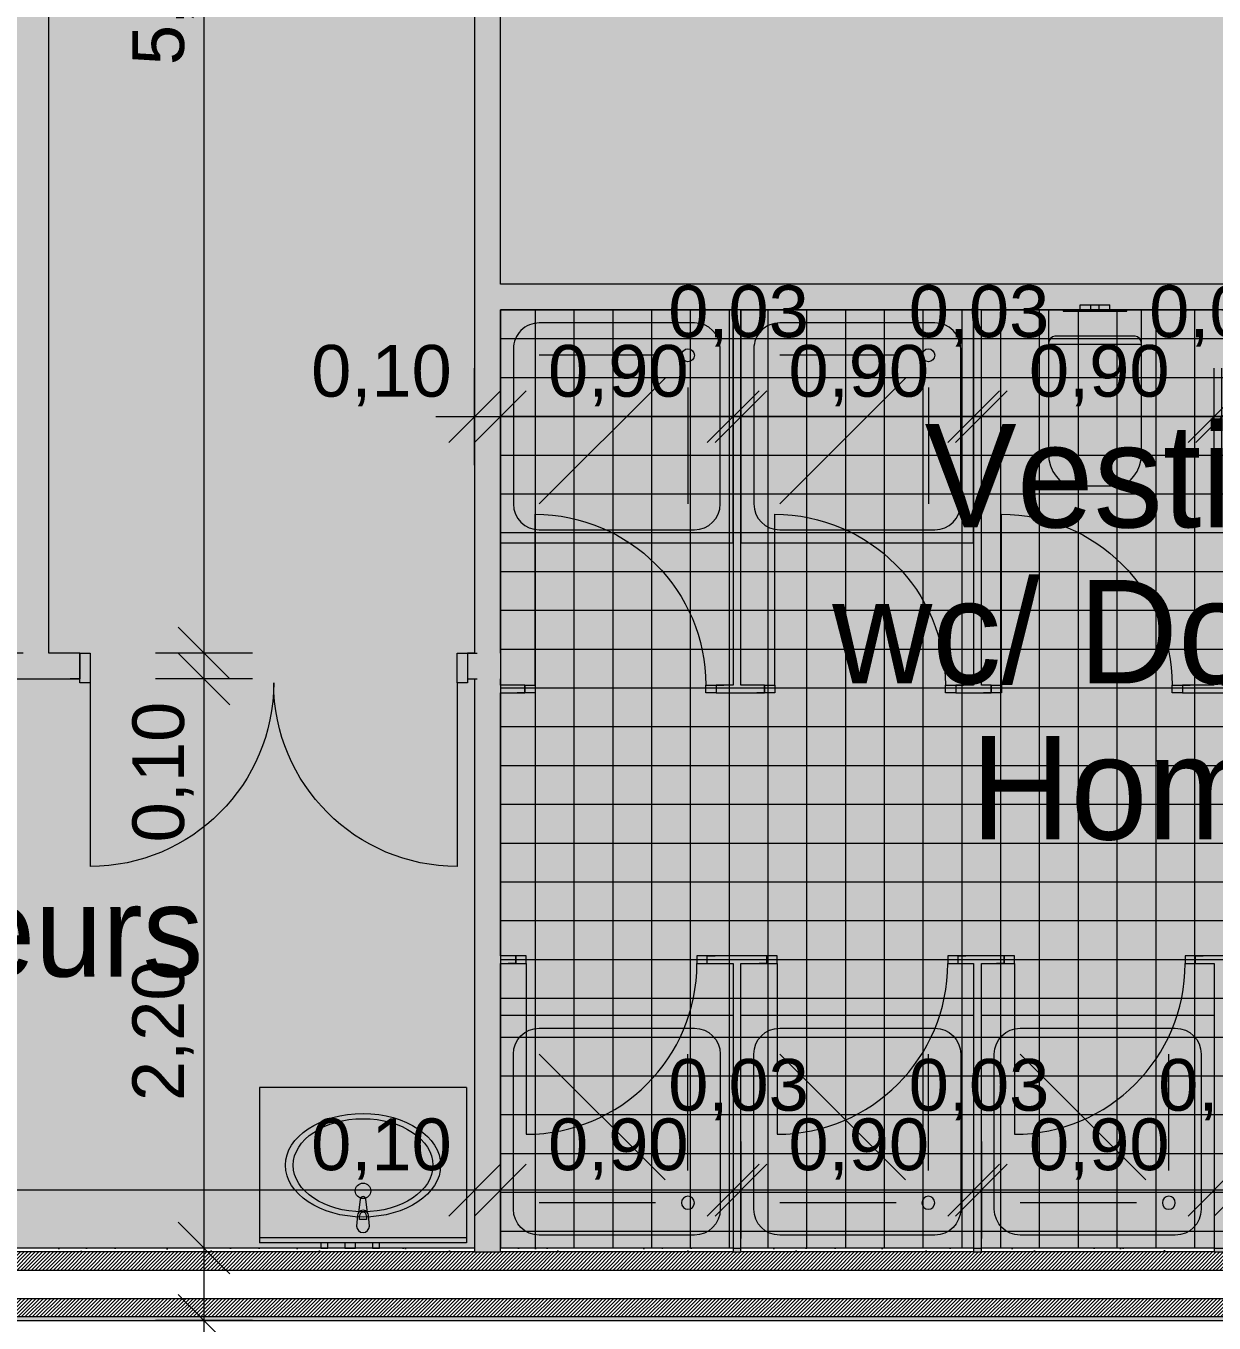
# Model space of a CAD drawing. Header units: millimetres. Extents: x 141848 to 1648660, y -465012 to -151356.
# Drawn here: x 229929 to 234525, y -253406 to -248391 of the extents above; entities that cross this region are included whole.
import ezdxf

# ---------------------------------------------------------------- set-up
doc = ezdxf.new("R2010")
doc.units = ezdxf.units.MM
doc.header["$MEASUREMENT"] = 0
doc.linetypes.add('Wipeout_Contour', pattern=[1000, 0, -1000])
for name, color, linetype in [('Cotations - 1_100', 7, 'Continuous'), ('Hachure', 7, 'Continuous'), ('Intérieur - Mobilier', 7, 'Continuous'), ('Portes ARCHICAD', 7, 'Continuous'), ('Sols_ Dalles', 7, 'Continuous'), ('Structure - Murs extérieurs', 7, 'Continuous'), ('Technique - Sanitaire', 7, 'Continuous')]:
    doc.layers.add(name, color=color, linetype=linetype)
doc.styles.add('STYLE_GENERE_1', font='')
doc.styles.add('STYLE_GENERE_2', font='')
doc.styles.get('STYLE_GENERE_1').set_extended_font_data('Agency FB')
doc.styles.get('STYLE_GENERE_2').set_extended_font_data('Arial')
doc.dimstyles.new('STYLE_GENERE__5', dxfattribs={"dimtxt": 200, "dimasz": 190, "dimexe": 0.18, "dimexo": 0.0625, "dimgap": 0, "dimtad": 1, "dimtih": 1, "dimtoh": 1, "dimlfac": 0.001, "dimzin": 0, "dimdsep": 46, "dimtxsty": 'STYLE_GENERE_2', "dimblk": 'ARROWHEAD_6', "dimblk1": 'ARROWHEAD_6', "dimblk2": 'ARROWHEAD_6', "dimcen": 0.09, "dimse1": 1, "dimse2": 1, "dimclrd": 7, "dimclre": 7, "dimclrt": 7, "dimazin": 0, "dimtfac": 1, "dimtdec": 4, "dimtmove": 0, "dimatfit": 3, "dimfxl": 0, "dimtolj": 1, "dimtzin": 0, "dimarcsym": 0})
doc.dimstyles.new('STYLE_GENERE__6', dxfattribs={"dimtxt": 200, "dimasz": 190, "dimexe": 0.18, "dimexo": 0.0625, "dimgap": 0, "dimtad": 1, "dimlfac": 0.001, "dimzin": 0, "dimdsep": 46, "dimtxsty": 'STYLE_GENERE_2', "dimblk": 'ARROWHEAD_6', "dimblk1": 'ARROWHEAD_6', "dimblk2": 'ARROWHEAD_6', "dimcen": 0.09, "dimse1": 1, "dimse2": 1, "dimclrd": 7, "dimclre": 7, "dimclrt": 7, "dimazin": 0, "dimtfac": 1, "dimtdec": 4, "dimtmove": 0, "dimatfit": 3, "dimfxl": 0, "dimtolj": 1, "dimtzin": 0, "dimarcsym": 0})
pattern_1 = [(45, (0, 175), (-55.684659, 55.684659), [0, -52.5, 0, -78.75]), (110, (175, 175), (74.000794, 26.934086), [0, -38.5, 0, -66.5])]
pattern_2 = [(45, (0, 0), (-7.0710678, 7.0710678), [])]

# ---------------------------------------------------------------- blocks, each defined once
blk = doc.blocks.new('Douche rectangulaire 25_2')
at = {"layer": 'Intérieur - Mobilier', "color": 7, "linetype": 'Continuous', "lineweight": 5}
for p, q in [((750, 850), (150, 850)), ((50, 750), (50, 150)), ((175, 300), (175, 750)), ((263.4, 263.4), (750, 750)), ((850, 150), (850, 750)), ((300, 175), (750, 175)), ((150, 50), (750, 50))]:
    blk.add_line(p, q, dxfattribs=at)
at = {"layer": 'Intérieur - Mobilier', "color": 7, "linetype": 'Continuous', "lineweight": 5, "flags": 128}
blk.add_lwpolyline([(900, 0), (900, 900), (0, 900), (0, 0)], close=True, dxfattribs=at)
at = {"layer": 'Intérieur - Mobilier', "color": 7, "linetype": 'Continuous', "lineweight": 5}
blk.add_circle((175, 175), 25, dxfattribs=at)
for centre, start, end in [((150, 750), 90, 180), ((750, 750), 0, 90), ((150, 150), 180, 270), ((750, 150), 270, 0)]:
    blk.add_arc(centre, 100, start, end, dxfattribs=at)
blk = doc.blocks.new('Dalle_22_2', base_point=(219225.5, -173395.6))
at = {"layer": 'Sols_ Dalles', "linetype": 'Continuous', "lineweight": 0, "true_color": 0x3f3f3f}
blk.add_hatch(color=250, dxfattribs=at).paths.add_polyline_path([(219225.5, -173395.6), (219225.5, -253395.6), (244226, -253395.6), (244226, -173395.6)])
at = {"layer": 'Sols_ Dalles', "color": 250, "linetype": 'Continuous', "lineweight": 5, "true_color": 0x1f1f1f, "flags": 128}
blk.add_lwpolyline([(219225.5, -173395.6), (219225.5, -253395.6), (244226, -253395.6), (244226, -173395.6)], close=True, dxfattribs=at)
blk = doc.blocks.new('Mur_94_2', base_point=(244226, -253395.6))
at = {"color": 254, "linetype": 'Wipeout_Contour', "lineweight": 0, "ltscale": 1369816.825329924}
blk.add_wipeout([(231664.6, -253115.6), (229651, -253115.6), (229651, -253130.6), (231664.6, -253130.6)], dxfattribs=at)
at = {"color": 254, "linetype": 'Wipeout_Contour', "lineweight": 0, "ltscale": 1374016.261409801}
blk.add_wipeout([(232664.6, -253115.6), (231764.6, -253115.6), (231764.6, -253130.6), (232664.6, -253130.6)], dxfattribs=at)
at = {"color": 254, "linetype": 'Wipeout_Contour', "lineweight": 0, "ltscale": 1376533.772402249}
blk.add_wipeout([(233594.6, -253115.6), (232694.6, -253115.6), (232694.6, -253130.6), (233594.6, -253130.6)], dxfattribs=at)
at = {"color": 254, "linetype": 'Wipeout_Contour', "lineweight": 0, "ltscale": 1379056.722303582}
blk.add_wipeout([(234524.6, -253115.6), (233624.6, -253115.6), (233624.6, -253130.6), (234524.6, -253130.6)], dxfattribs=at)
at = {"color": 254, "linetype": 'Wipeout_Contour', "lineweight": 0, "ltscale": 1387775.859965498}
blk.add_wipeout([(244211, -253380.6), (229651, -253380.6), (229651, -253395.6), (244211, -253395.6)], dxfattribs=at)
at = {"linetype": 'Continuous', "lineweight": 5, "true_color": 0x5f5f5f}
h = blk.add_hatch(dxfattribs=at)
h.set_pattern_fill('Enduit_0002', color=251, style=0, pattern_type=2)
h.set_pattern_definition(pattern_1)
h.paths.add_polyline_path([(231664.6, -253115.6), (229651, -253115.6), (229651, -253130.6), (231664.6, -253130.6)])
h = blk.add_hatch(dxfattribs=at)
h.set_pattern_fill('Enduit_0002', color=251, style=0, pattern_type=2)
h.set_pattern_definition(pattern_1)
h.paths.add_polyline_path([(232664.6, -253115.6), (231764.6, -253115.6), (231764.6, -253130.6), (232664.6, -253130.6)])
h = blk.add_hatch(dxfattribs=at)
h.set_pattern_fill('Enduit_0002', color=251, style=0, pattern_type=2)
h.set_pattern_definition(pattern_1)
h.paths.add_polyline_path([(233594.6, -253115.6), (232694.6, -253115.6), (232694.6, -253130.6), (233594.6, -253130.6)])
h = blk.add_hatch(dxfattribs=at)
h.set_pattern_fill('Enduit_0002', color=251, style=0, pattern_type=2)
h.set_pattern_definition(pattern_1)
h.paths.add_polyline_path([(234524.6, -253115.6), (233624.6, -253115.6), (233624.6, -253130.6), (234524.6, -253130.6)])
h = blk.add_hatch(dxfattribs=at)
h.set_pattern_fill('Enduit_0002', color=251, style=0, pattern_type=2)
h.set_pattern_definition(pattern_1)
h.paths.add_polyline_path([(244211, -253380.6), (229651, -253380.6), (229651, -253395.6), (244211, -253395.6)])
at = {"color": 254, "linetype": 'Wipeout_Contour', "lineweight": 0, "ltscale": 1387554.53021306}
blk.add_wipeout([(244141, -253310.6), (229651, -253310.6), (229651, -253380.6), (244141, -253380.6)], dxfattribs=at)
at = {"linetype": 'Continuous', "lineweight": 5, "true_color": 0x5f5f5f}
h = blk.add_hatch(dxfattribs=at)
h.set_pattern_fill('Briques_terre_cuite__int_94', color=251, style=0, pattern_type=2)
h.set_pattern_definition(pattern_2)
h.paths.add_polyline_path([(244141, -253310.6), (229651, -253310.6), (229651, -253380.6), (244141, -253380.6)])
at = {"color": 7, "linetype": 'Continuous', "lineweight": 5}
blk.add_line((229651, -253380.6), (244141, -253380.6), dxfattribs=at)
at = {"color": 7, "linetype": 'Continuous', "lineweight": 5, "flags": 128}
blk.add_lwpolyline([(229651, -253395.6), (244211, -253395.6)], dxfattribs=at)
at = {"color": 254, "linetype": 'Wipeout_Contour', "lineweight": 0, "ltscale": 1387138.912538897}
blk.add_wipeout([(244031, -253200.6), (229651, -253200.6), (229651, -253310.6), (244031, -253310.6)], dxfattribs=at)
at = {"color": 7, "linetype": 'Continuous', "lineweight": 5}
blk.add_line((229651, -253310.6), (244031, -253310.6), dxfattribs=at)
at = {"color": 254, "linetype": 'Wipeout_Contour', "lineweight": 0, "ltscale": 1386778.817381243}
blk.add_wipeout([(243961, -253130.6), (229651, -253130.6), (229651, -253200.6), (243961, -253200.6)], dxfattribs=at)
at = {"linetype": 'Continuous', "lineweight": 5, "true_color": 0x5f5f5f}
h = blk.add_hatch(dxfattribs=at)
h.set_pattern_fill('Briques_terre_cuite__int_94', color=251, style=0, pattern_type=2)
h.set_pattern_definition(pattern_2)
h.paths.add_polyline_path([(243961, -253130.6), (229651, -253130.6), (229651, -253200.6), (243961, -253200.6)])
at = {"color": 7, "linetype": 'Continuous', "lineweight": 5}
for p, q in [((231664.6, -253130.6), (229651, -253130.6)), ((231664.6, -253115.6), (231664.6, -253130.6)), ((231664.6, -253130.6), (231764.6, -253130.6)), ((231764.6, -253130.6), (231764.6, -253115.6)), ((232664.6, -253130.6), (231764.6, -253130.6)), ((232664.6, -253115.6), (232664.6, -253130.6)), ((232664.6, -253130.6), (232694.6, -253130.6)), ((232694.6, -253130.6), (232694.6, -253115.6)), ((233594.6, -253130.6), (232694.6, -253130.6)), ((233594.6, -253115.6), (233594.6, -253130.6)), ((233594.6, -253130.6), (233624.6, -253130.6)), ((233624.6, -253130.6), (233624.6, -253115.6)), ((234524.6, -253130.6), (233624.6, -253130.6)), ((234524.6, -253115.6), (234524.6, -253130.6)), ((234524.6, -253130.6), (234624.6, -253130.6)), ((229651, -253200.6), (243961, -253200.6))]:
    blk.add_line(p, q, dxfattribs=at)
at = {"color": 7, "linetype": 'Continuous', "lineweight": 5, "flags": 128}
for points in [[(231664.6, -253115.6), (229651, -253115.6)], [(232664.6, -253115.6), (231764.6, -253115.6)], [(233594.6, -253115.6), (232694.6, -253115.6)], [(234524.6, -253115.6), (233624.6, -253115.6)]]:
    blk.add_lwpolyline(points, dxfattribs=at)
blk = doc.blocks.new('Porte double 25_2')
at = {"layer": 'Portes ARCHICAD', "color": 7, "linetype": 'Continuous', "lineweight": 5}
for p, q in [((-710, 0), (-710, 710)), ((710, 0), (710, 710)), ((-710, 0), (-750, 0)), ((-750, 0), (-750, -115)), ((-710, -115), (-710, 0)), ((750, 0), (710, 0)), ((710, 0), (710, -115)), ((750, -115), (750, 0)), ((-750, -15), (-787, -15)), ((-750, -15), (-787, -15)), ((-750, -115), (-750, -15)), ((-750, -115), (-750, -15)), ((750, -115), (750, -15)), ((750, -115), (750, -15)), ((750, -15), (787, -15)), ((750, -15), (787, -15)), ((-750, -115), (-787, -115)), ((-750, -115), (-787, -115)), ((-750, -115), (-710, -115)), ((710, -115), (750, -115)), ((750, -115), (787, -115)), ((750, -115), (787, -115))]:
    blk.add_line(p, q, dxfattribs=at)
for centre, start, end in [((-710, 0), 0, 90), ((710, 0), 90, 180)]:
    blk.add_arc(centre, 710, start, end, dxfattribs=at)
blk = doc.blocks.new('Mur_161_2', base_point=(226441.3, -250815.3))
at = {"layer": 'Structure - Murs extérieurs', "color": 7, "linetype": 'Continuous', "lineweight": 5}
for p, q in [((230137.6, -250815.3), (230100.6, -250815.3)), ((230137.6, -250815.3), (230137.6, -250915.3)), ((231637.6, -250815.3), (231674.6, -250815.3)), ((231637.6, -250815.3), (231637.6, -250915.3)), ((230137.6, -250915.3), (230100.6, -250915.3)), ((231637.6, -250915.3), (231674.6, -250915.3))]:
    blk.add_line(p, q, dxfattribs=at)
at = {"layer": 'Structure - Murs extérieurs', "color": 7, "linetype": 'Continuous', "lineweight": 5, "flags": 128}
for points in [[(229918, -250815.3), (226541.3, -250815.3)], [(230137.6, -250815.3), (230018, -250815.3)], [(231664.6, -250815.3), (231637.6, -250815.3)], [(226541.3, -250915.3), (230137.6, -250915.3)], [(231637.6, -250915.3), (231664.6, -250915.3)]]:
    blk.add_lwpolyline(points, dxfattribs=at)
at = {"layer": 'Portes ARCHICAD', "color": 7, "linetype": 'Continuous', "lineweight": 5, "xscale": -1, "zscale": 1000, "rotation": 180}
blk.add_blockref('Porte double 25_2', (230887.6, -250930.3), dxfattribs=at)
blk = doc.blocks.new('Porte 25_7')
at = {"layer": 'Portes ARCHICAD', "color": 251, "linetype": 'Continuous', "lineweight": 5, "true_color": 0x5f5f5f}
for p, q in [((360, 0), (360, 720)), ((-400, 0), (-437, 0)), ((-400, 0), (-437, 0)), ((-360, 0), (-400, 0)), ((-400, 0), (-400, -115)), ((-400, 0), (-400, -100)), ((-400, 0), (-400, -100)), ((-360, -115), (-360, 0)), ((400, 0), (360, 0)), ((360, 0), (360, -115)), ((400, -115), (400, 0)), ((400, 0), (400, -100)), ((400, 0), (400, -100)), ((400, 0), (437, 0)), ((400, 0), (437, 0)), ((-400, -100), (-437, -100)), ((-400, -100), (-437, -100)), ((400, -100), (437, -100)), ((400, -100), (437, -100)), ((-400, -115), (-360, -115)), ((360, -115), (400, -115))]:
    blk.add_line(p, q, dxfattribs=at)
blk.add_arc((360, 0), 720, 90, 180, dxfattribs=at)
blk = doc.blocks.new('Mur_163_2', base_point=(237905.3, -249389.1))
at = {"layer": 'Structure - Murs extérieurs', "color": 7, "linetype": 'Continuous', "lineweight": 5}
for p, q in [((236959.7, -249389.1), (236922.7, -249389.1)), ((236959.7, -249489.1), (236959.7, -249389.1)), ((237759.7, -249389.1), (237796.7, -249389.1)), ((237759.7, -249489.1), (237759.7, -249389.1)), ((236959.7, -249489.1), (236922.7, -249489.1)), ((237759.7, -249489.1), (237796.7, -249489.1))]:
    blk.add_line(p, q, dxfattribs=at)
at = {"layer": 'Structure - Murs extérieurs', "color": 7, "linetype": 'Continuous', "lineweight": 5, "flags": 128}
for points in [[(236959.7, -249389.1), (231764.6, -249389.1)], [(237905.3, -249389.1), (237759.7, -249389.1)], [(231764.6, -249489.1), (232664.6, -249489.1)], [(232694.6, -249489.1), (233594.6, -249489.1)], [(233624.6, -249489.1), (234524.6, -249489.1)], [(234554.6, -249489.1), (235454.6, -249489.1)], [(235554.6, -249489.1), (236959.7, -249489.1)], [(237759.7, -249489.1), (237905.3, -249489.1)]]:
    blk.add_lwpolyline(points, dxfattribs=at)
at = {"layer": 'Portes ARCHICAD', "color": 251, "linetype": 'Continuous', "lineweight": 5, "true_color": 0x5f5f5f, "xscale": -1, "zscale": 1000, "rotation": 180}
blk.add_blockref('Porte 25_7', (237359.7, -249489.1), dxfattribs=at)
blk = doc.blocks.new('Mur_164_2', base_point=(231664.6, -253395.6))
at = {"layer": 'Structure - Murs extérieurs', "color": 7, "linetype": 'Continuous', "lineweight": 5}
for p, q in [((231664.6, -253115.6), (231664.6, -253130.6)), ((231664.6, -253130.6), (231764.6, -253130.6)), ((231764.6, -253130.6), (231764.6, -253115.6))]:
    blk.add_line(p, q, dxfattribs=at)
at = {"layer": 'Structure - Murs extérieurs', "color": 7, "linetype": 'Continuous', "lineweight": 5, "flags": 128}
for points in [[(231664.6, -246520.6), (231664.6, -250815.3)], [(231764.6, -249389.1), (231764.6, -246520.6)], [(231764.6, -250815.3), (231764.6, -249489.1)], [(231664.6, -250915.3), (231664.6, -253115.6)], [(231764.6, -250939.1), (231764.6, -250915.3)], [(231764.6, -251985.6), (231764.6, -250969.1)], [(231764.6, -253115.6), (231764.6, -252015.6)]]:
    blk.add_lwpolyline(points, dxfattribs=at)
blk = doc.blocks.new('Mur_179_2', base_point=(232664.6, -249389.1))
at = {"layer": 'Structure - Murs extérieurs', "color": 7, "linetype": 'Continuous', "lineweight": 5, "flags": 128}
for points in [[(232664.6, -249489.1), (232664.6, -250939.1)], [(232694.6, -250939.1), (232694.6, -249489.1)]]:
    blk.add_lwpolyline(points, dxfattribs=at)
blk = doc.blocks.new('Mur_180_2', base_point=(232664.6, -252015.6))
at = {"layer": 'Structure - Murs extérieurs', "color": 7, "linetype": 'Continuous', "lineweight": 5}
for p, q in [((232664.6, -253115.6), (232664.6, -253130.6)), ((232664.6, -253130.6), (232694.6, -253130.6)), ((232694.6, -253130.6), (232694.6, -253115.6))]:
    blk.add_line(p, q, dxfattribs=at)
at = {"layer": 'Structure - Murs extérieurs', "color": 7, "linetype": 'Continuous', "lineweight": 5, "flags": 128}
for points in [[(232664.6, -252015.6), (232664.6, -253115.6)], [(232694.6, -253115.6), (232694.6, -252015.6)]]:
    blk.add_lwpolyline(points, dxfattribs=at)
blk = doc.blocks.new('Mur_181_2', base_point=(233594.6, -249389.1))
at = {"layer": 'Structure - Murs extérieurs', "color": 7, "linetype": 'Continuous', "lineweight": 5, "flags": 128}
for points in [[(233594.6, -249489.1), (233594.6, -250939.1)], [(233624.6, -250939.1), (233624.6, -249489.1)]]:
    blk.add_lwpolyline(points, dxfattribs=at)
blk = doc.blocks.new('Mur_182_2', base_point=(233594.6, -252015.6))
at = {"layer": 'Structure - Murs extérieurs', "color": 7, "linetype": 'Continuous', "lineweight": 5}
for p, q in [((233594.6, -253115.6), (233594.6, -253130.6)), ((233594.6, -253130.6), (233624.6, -253130.6)), ((233624.6, -253130.6), (233624.6, -253115.6))]:
    blk.add_line(p, q, dxfattribs=at)
at = {"layer": 'Structure - Murs extérieurs', "color": 7, "linetype": 'Continuous', "lineweight": 5, "flags": 128}
for points in [[(233594.6, -252015.6), (233594.6, -253115.6)], [(233624.6, -253115.6), (233624.6, -252015.6)]]:
    blk.add_lwpolyline(points, dxfattribs=at)
blk = doc.blocks.new('Porte 25_8')
at = {"layer": 'Portes ARCHICAD', "color": 251, "linetype": 'Continuous', "lineweight": 5, "true_color": 0x5f5f5f}
for p, q in [((330, 0), (330, 660)), ((-370, 0), (-400, 0)), ((-370, 0), (-400, 0)), ((-330, 0), (-370, 0)), ((-370, 0), (-370, -30)), ((-370, 0), (-370, -30)), ((-370, 0), (-370, -30)), ((-330, -30), (-330, 0)), ((370, 0), (330, 0)), ((330, 0), (330, -30)), ((370, -30), (370, 0)), ((370, 0), (370, -30)), ((370, 0), (370, -30)), ((370, 0), (400, 0)), ((370, 0), (400, 0)), ((-370, -30), (-400, -30)), ((-370, -30), (-400, -30)), ((-370, -30), (-330, -30)), ((330, -30), (370, -30)), ((370, -30), (400, -30)), ((370, -30), (400, -30))]:
    blk.add_line(p, q, dxfattribs=at)
blk.add_arc((330, 0), 660, 90, 180, dxfattribs=at)
blk = doc.blocks.new('Mur_183_2', base_point=(234524.6, -252015.6))
at = {"layer": 'Structure - Murs extérieurs', "color": 7, "linetype": 'Continuous', "lineweight": 5}
for p, q in [((231824.5, -251985.6), (231794.5, -251985.6)), ((231824.5, -252015.6), (231794.5, -252015.6)), ((231824.5, -252015.6), (231824.5, -251985.6)), ((232564.5, -251985.6), (232594.5, -251985.6)), ((232564.5, -252015.6), (232564.5, -251985.6)), ((232564.5, -252015.6), (232594.5, -252015.6)), ((232794.6, -251985.6), (232764.6, -251985.6)), ((232794.6, -252015.6), (232764.6, -252015.6)), ((232794.6, -252015.6), (232794.6, -251985.6)), ((233534.6, -251985.6), (233564.6, -251985.6)), ((233534.6, -252015.6), (233534.6, -251985.6)), ((233534.6, -252015.6), (233564.6, -252015.6)), ((233712.9, -251985.6), (233682.9, -251985.6)), ((233712.9, -252015.6), (233682.9, -252015.6)), ((233712.9, -252015.6), (233712.9, -251985.6)), ((234452.9, -251985.6), (234482.9, -251985.6)), ((234452.9, -252015.6), (234452.9, -251985.6)), ((234452.9, -252015.6), (234482.9, -252015.6))]:
    blk.add_line(p, q, dxfattribs=at)
at = {"layer": 'Structure - Murs extérieurs', "color": 7, "linetype": 'Continuous', "lineweight": 5, "flags": 128}
for points in [[(231824.5, -251985.6), (231764.6, -251985.6)], [(231764.6, -252015.6), (231824.5, -252015.6)], [(232794.6, -251985.6), (232564.5, -251985.6)], [(232564.5, -252015.6), (232664.6, -252015.6)], [(232694.6, -252015.6), (232794.6, -252015.6)], [(233712.9, -251985.6), (233534.6, -251985.6)], [(233534.6, -252015.6), (233594.6, -252015.6)], [(233624.6, -252015.6), (233712.9, -252015.6)], [(234524.6, -251985.6), (234452.9, -251985.6)], [(234452.9, -252015.6), (234524.6, -252015.6)]]:
    blk.add_lwpolyline(points, dxfattribs=at)
at = {"layer": 'Portes ARCHICAD', "color": 251, "linetype": 'Continuous', "lineweight": 5, "true_color": 0x5f5f5f, "zscale": 1000, "rotation": 180}
for p in [(232194.5, -252015.6), (233164.6, -252015.6), (234082.9, -252015.6)]:
    blk.add_blockref('Porte 25_8', p, dxfattribs=at)
blk = doc.blocks.new('Mur_184_2', base_point=(235454.6, -250939.1))
at = {"layer": 'Structure - Murs extérieurs', "color": 7, "linetype": 'Continuous', "lineweight": 5}
for p, q in [((231858.7, -250939.1), (231828.7, -250939.1)), ((231858.7, -250969.1), (231828.7, -250969.1)), ((231858.7, -250939.1), (231858.7, -250969.1)), ((232598.7, -250939.1), (232628.7, -250939.1)), ((232598.7, -250939.1), (232598.7, -250969.1)), ((232598.7, -250969.1), (232628.7, -250969.1)), ((232785.9, -250939.1), (232755.9, -250939.1)), ((232785.9, -250969.1), (232755.9, -250969.1)), ((232785.9, -250939.1), (232785.9, -250969.1)), ((233525.9, -250939.1), (233555.9, -250939.1)), ((233525.9, -250939.1), (233525.9, -250969.1)), ((233525.9, -250969.1), (233555.9, -250969.1)), ((233662.2, -250939.1), (233632.2, -250939.1)), ((233662.2, -250969.1), (233632.2, -250969.1)), ((233662.2, -250939.1), (233662.2, -250969.1)), ((234402.2, -250939.1), (234432.2, -250939.1)), ((234402.2, -250939.1), (234402.2, -250969.1)), ((234402.2, -250969.1), (234432.2, -250969.1)), ((234624.9, -250939.1), (234594.9, -250939.1)), ((234624.9, -250969.1), (234594.9, -250969.1)), ((234624.9, -250939.1), (234624.9, -250969.1)), ((235364.9, -250939.1), (235394.9, -250939.1)), ((235364.9, -250939.1), (235364.9, -250969.1)), ((235364.9, -250969.1), (235394.9, -250969.1))]:
    blk.add_line(p, q, dxfattribs=at)
at = {"layer": 'Structure - Murs extérieurs', "color": 7, "linetype": 'Continuous', "lineweight": 5, "flags": 128}
for points in [[(231858.7, -250939.1), (231764.6, -250939.1)], [(231764.6, -250969.1), (231858.7, -250969.1)], [(232664.6, -250939.1), (232598.7, -250939.1)], [(232598.7, -250969.1), (232785.9, -250969.1)], [(232785.9, -250939.1), (232694.6, -250939.1)], [(233594.6, -250939.1), (233525.9, -250939.1)], [(233525.9, -250969.1), (233662.2, -250969.1)], [(233662.2, -250939.1), (233624.6, -250939.1)], [(234524.6, -250939.1), (234402.2, -250939.1)], [(234402.2, -250969.1), (234624.9, -250969.1)], [(234624.9, -250939.1), (234554.6, -250939.1)], [(235454.6, -250939.1), (235364.9, -250939.1)], [(235364.9, -250969.1), (235454.6, -250969.1)]]:
    blk.add_lwpolyline(points, dxfattribs=at)
at = {"layer": 'Portes ARCHICAD', "color": 251, "linetype": 'Continuous', "lineweight": 5, "true_color": 0x5f5f5f, "xscale": -1, "zscale": 1000}
for p in [(232228.7, -250939.1), (233155.9, -250939.1), (234032.2, -250939.1), (234994.9, -250939.1)]:
    blk.add_blockref('Porte 25_8', p, dxfattribs=at)
blk = doc.blocks.new('Mur_186_2', base_point=(234524.6, -252015.6))
at = {"layer": 'Structure - Murs extérieurs', "color": 7, "linetype": 'Continuous', "lineweight": 5}
for p, q in [((234524.6, -253115.6), (234524.6, -253130.6)), ((234524.6, -253130.6), (234624.6, -253130.6)), ((234624.6, -253130.6), (234624.6, -253115.6))]:
    blk.add_line(p, q, dxfattribs=at)
at = {"layer": 'Structure - Murs extérieurs', "color": 7, "linetype": 'Continuous', "lineweight": 5, "flags": 128}
for points in [[(234624.6, -251985.6), (234524.6, -251985.6)], [(234524.6, -252015.6), (234524.6, -253115.6)], [(234624.6, -253115.6), (234624.6, -251985.6)]]:
    blk.add_lwpolyline(points, dxfattribs=at)
blk = doc.blocks.new('Mur_188_2', base_point=(229918, -250815.3))
at = {"layer": 'Structure - Murs extérieurs', "color": 7, "linetype": 'Continuous', "lineweight": 5, "flags": 128}
blk.add_lwpolyline([(230018, -250815.3), (230018, -245120.6)], dxfattribs=at)
blk = doc.blocks.new('Armario Lavabo 18')
at = {"layer": 'Technique - Sanitaire', "color": 7, "linetype": 'Continuous', "lineweight": 5}
for p, q in [((0, 600), (800, 600)), ((0, 0), (0, 600)), ((0, 580), (800, 580)), ((800, 0), (800, 600)), ((386.4, 495.2), (386.4, 510.1)), ((386.4, 510.1), (413.6, 510.1)), ((413.6, 510.1), (413.6, 495.2)), ((0, 0), (800, 0))]:
    blk.add_line(p, q, dxfattribs=at)
at = {"layer": 'Technique - Sanitaire', "color": 7, "linetype": 'Continuous', "lineweight": 5, "flags": 128}
for points in [[(336.5, 600), (363.5, 600), (363.5, 620), (336.5, 620)], [(429, 600), (471, 600), (471, 620), (429, 620)], [(536.5, 600), (563.5, 600), (563.5, 620), (536.5, 620)]]:
    blk.add_lwpolyline(points, close=True, dxfattribs=at)
blk.add_lwpolyline([(375, 535), (379, 493, 0.12102), (382.3, 483.5), (388.9, 430.6, 0.882566), (411.1, 430.6), (417.7, 483.5, 0.12102), (421, 493), (425, 535, 1), (375, 535)], format="xyb", close=True, dxfattribs=at)
at = {"layer": 'Technique - Sanitaire', "color": 7, "linetype": 'Continuous', "lineweight": 5}
blk.add_circle((400, 398.8), 30, dxfattribs=at)
for centre, radius, start, end in [((400, 494.9), 21.1, 212.771, 327.229), ((400, 495.2), 13.6, 180, 0)]:
    blk.add_arc(centre, radius, start, end, dxfattribs=at)
for major_axis in [(300, 0), (270, 0)]:
    blk.add_ellipse((400, 300), major_axis=major_axis, ratio=0.666667, dxfattribs=at)
blk = doc.blocks.new('WC 25_2')
at = {"layer": 'Intérieur - Mobilier', "color": 253, "linetype": 'Continuous', "lineweight": 5, "true_color": 0x9f9f9f}
for p, q in [((-57, 20), (-40.3, 20)), ((-57, 0), (-57, 20)), ((-40.3, 20), (-16, 20)), ((-16, 20), (-11.3, 20)), ((-16, 0), (-16, 20)), ((-11.3, 20), (0, 20)), ((0, 20), (11.3, 20)), ((0, 0), (11.3, 0)), ((11.3, 20), (16, 20)), ((11.3, 0), (16, 0)), ((16, 0), (16, 20)), ((16, 20), (40.3, 20)), ((16, 0), (40.3, 0)), ((40.3, 20), (57, 20)), ((40.3, 0), (57, 0)), ((57, 0), (57, 20)), ((-57, 0), (-40.3, 0)), ((-40.3, 0), (-16, 0)), ((-16, 0), (-11.3, 0)), ((-11.3, 0), (0, 0)), ((-180, -132.2), (180, -132.2)), ((0, -100.7), (-155, -100.7)), ((155, -100.7), (0, -100.7))]:
    blk.add_line(p, q, dxfattribs=at)
at = {"layer": 'Intérieur - Mobilier', "color": 253, "linetype": 'Continuous', "lineweight": 5, "true_color": 0x9f9f9f, "flags": 128}
for points in [[(80, -680), (99.5, -677.6), (118.3, -670.4), (135.6, -658.8), (150.7, -643.1), (163.1, -624), (172.4, -602.3), (178.1, -578.6), (180, -554.1), (180, 0), (-180, 0), (-180, -554.1), (-178.1, -578.6), (-172.4, -602.3), (-163.1, -624), (-150.7, -643.1), (-135.6, -658.8), (-118.3, -670.4), (-99.5, -677.6), (-80, -680)], [(123, 0), (-123, 0), (-123, -5), (123, -5)]]:
    blk.add_lwpolyline(points, close=True, dxfattribs=at)
at = {"layer": 'Intérieur - Mobilier', "color": 253, "linetype": 'Continuous', "lineweight": 5, "true_color": 0x9f9f9f}
for centre, start_param, end_param in [((-155, -132.2), 0, 1.570796), ((155, -132.2), 4.712389, 6.283185)]:
    blk.add_ellipse(centre, major_axis=(0, 31.5), ratio=0.794118, start_param=start_param, end_param=end_param, dxfattribs=at)
blk = doc.blocks.new('*D487')
at = {"layer": 'Cotations - 1_100', "color": 7, "linetype": 'Continuous', "lineweight": 5}
for p, q in [((231664.6, -250089), (231664.6, -249714)), ((231764.6, -250089), (231764.6, -249714)), ((231564.6, -250001.5), (231764.6, -249801.5)), ((231864.6, -249801.5), (231664.6, -250001.5)), ((231514.6, -249901.5), (231664.6, -249901.5)), ((231664.6, -249901.5), (231764.6, -249901.5)), ((231764.6, -249901.5), (232664.6, -249901.5))]:
    blk.add_line(p, q, dxfattribs=at)
at = {"layer": 'Cotations - 1_100', "color": 7, "lineweight": 5, "insert": (231032.5, -249861.5), "char_height": 200, "attachment_point": 7, "style": 'STYLE_GENERE_2'}
blk.add_mtext('\\A1;{\\pql;\\fArial|b0|i0|c0|p38;0,10}', dxfattribs=at)
blk = doc.blocks.new('ARROWHEAD_6')
at = {"color": 0, "linetype": 'Continuous', "lineweight": 0}
for p, q in [((-0.5, -0.5), (0.5, 0.5)), ((0, 0), (-1, 0))]:
    blk.add_line(p, q, dxfattribs=at)
blk = doc.blocks.new('*D488')
at = {"layer": 'Cotations - 1_100', "color": 7, "linetype": 'Continuous', "lineweight": 5}
for p, q in [((231764.6, -250089), (231764.6, -249714)), ((231564.6, -250001.5), (231764.6, -249801.5)), ((231864.6, -249801.5), (231664.6, -250001.5)), ((232564.6, -250001.5), (232764.6, -249801.5)), ((232794.6, -249801.5), (232594.6, -250001.5)), ((231764.6, -249901.5), (232664.6, -249901.5))]:
    blk.add_line(p, q, dxfattribs=at)
at = {"layer": 'Cotations - 1_100', "color": 7, "lineweight": 5, "char_height": 200, "attachment_point": 7, "style": 'STYLE_GENERE_2'}
for s, insert in [('\\A1;{\\pql;\\fArial|b0|i0|c0|p38;0,03}', (232413.6, -249631.5)), ('\\A1;{\\pql;\\fArial|b0|i0|c0|p38;0,90}', (231948.6, -249861.5))]:
    blk.add_mtext(s, dxfattribs=dict(at, insert=insert))
blk = doc.blocks.new('*D489')
at = {"layer": 'Cotations - 1_100', "color": 7, "linetype": 'Continuous', "lineweight": 5}
for p, q in [((232664.6, -250089), (232664.6, -249714)), ((232564.6, -250001.5), (232764.6, -249801.5)), ((232794.6, -249801.5), (232594.6, -250001.5)), ((231764.6, -249901.5), (232664.6, -249901.5)), ((232664.6, -249901.5), (232694.6, -249901.5))]:
    blk.add_line(p, q, dxfattribs=at)
blk = doc.blocks.new('*D490')
at = {"layer": 'Cotations - 1_100', "color": 7, "linetype": 'Continuous', "lineweight": 5}
for p, q in [((232694.6, -250089), (232694.6, -249714)), ((232564.6, -250001.5), (232764.6, -249801.5)), ((232794.6, -249801.5), (232594.6, -250001.5)), ((233494.6, -250001.5), (233694.6, -249801.5)), ((233724.6, -249801.5), (233524.6, -250001.5)), ((232664.6, -249901.5), (232694.6, -249901.5)), ((232694.6, -249901.5), (233594.6, -249901.5))]:
    blk.add_line(p, q, dxfattribs=at)
at = {"layer": 'Cotations - 1_100', "color": 7, "lineweight": 5, "char_height": 200, "attachment_point": 7, "style": 'STYLE_GENERE_2'}
for s, insert in [('\\A1;{\\pql;\\fArial|b0|i0|c0|p38;0,03}', (233343.6, -249631.5)), ('\\A1;{\\pql;\\fArial|b0|i0|c0|p38;0,90}', (232878.6, -249861.5))]:
    blk.add_mtext(s, dxfattribs=dict(at, insert=insert))
blk = doc.blocks.new('*D491')
at = {"layer": 'Cotations - 1_100', "color": 7, "linetype": 'Continuous', "lineweight": 5}
for p, q in [((233594.6, -250089), (233594.6, -249714)), ((233494.6, -250001.5), (233694.6, -249801.5)), ((233724.6, -249801.5), (233524.6, -250001.5)), ((232694.6, -249901.5), (233594.6, -249901.5)), ((233594.6, -249901.5), (233624.6, -249901.5))]:
    blk.add_line(p, q, dxfattribs=at)
blk = doc.blocks.new('*D492')
at = {"layer": 'Cotations - 1_100', "color": 7, "linetype": 'Continuous', "lineweight": 5}
for p, q in [((233624.6, -250089), (233624.6, -249714)), ((233494.6, -250001.5), (233694.6, -249801.5)), ((233724.6, -249801.5), (233524.6, -250001.5)), ((234424.6, -250001.5), (234624.6, -249801.5)), ((234654.6, -249801.5), (234454.6, -250001.5)), ((233594.6, -249901.5), (233624.6, -249901.5)), ((233624.6, -249901.5), (234524.6, -249901.5))]:
    blk.add_line(p, q, dxfattribs=at)
at = {"layer": 'Cotations - 1_100', "color": 7, "lineweight": 5, "char_height": 200, "attachment_point": 7, "style": 'STYLE_GENERE_2'}
for s, insert in [('\\A1;{\\pql;\\fArial|b0|i0|c0|p38;0,03}', (234273.6, -249631.5)), ('\\A1;{\\pql;\\fArial|b0|i0|c0|p38;0,90}', (233808.6, -249861.5))]:
    blk.add_mtext(s, dxfattribs=dict(at, insert=insert))
blk = doc.blocks.new('*D493')
at = {"layer": 'Cotations - 1_100', "color": 7, "linetype": 'Continuous', "lineweight": 5}
for p, q in [((234524.6, -250089), (234524.6, -249714)), ((234424.6, -250001.5), (234624.6, -249801.5)), ((234654.6, -249801.5), (234454.6, -250001.5)), ((233624.6, -249901.5), (234524.6, -249901.5)), ((234524.6, -249901.5), (234554.6, -249901.5))]:
    blk.add_line(p, q, dxfattribs=at)
blk = doc.blocks.new('*D494')
at = {"layer": 'Cotations - 1_100', "color": 7, "linetype": 'Continuous', "lineweight": 5}
for p, q in [((234554.6, -250089), (234554.6, -249714)), ((234424.6, -250001.5), (234624.6, -249801.5)), ((234654.6, -249801.5), (234454.6, -250001.5)), ((235354.6, -250001.5), (235554.6, -249801.5)), ((234524.6, -249901.5), (234554.6, -249901.5)), ((234554.6, -249901.5), (235454.6, -249901.5))]:
    blk.add_line(p, q, dxfattribs=at)
at = {"layer": 'Cotations - 1_100', "color": 7, "lineweight": 5, "insert": (234738.6, -249861.5), "char_height": 200, "attachment_point": 7, "style": 'STYLE_GENERE_2'}
blk.add_mtext('\\A1;{\\pql;\\fArial|b0|i0|c0|p38;0,90}', dxfattribs=at)
blk = doc.blocks.new('*D512')
at = {"layer": 'Cotations - 1_100', "color": 7, "linetype": 'Continuous', "lineweight": 5}
for p, q in [((236024.6, -252704.3), (236024.6, -253079.3)), ((234724.6, -252791.8), (234524.6, -252991.8)), ((235924.6, -252991.8), (236124.6, -252791.8)), ((236024.6, -252891.8), (234624.6, -252891.8)), ((236124.6, -252891.8), (236024.6, -252891.8))]:
    blk.add_line(p, q, dxfattribs=at)
at = {"layer": 'Cotations - 1_100', "color": 7, "lineweight": 5, "char_height": 200, "attachment_point": 7, "style": 'STYLE_GENERE_2'}
for s, insert in [('\\A1;{\\pql;\\fArial|b0|i0|c0|p38;0,10}', (235808.6, -252621.8)), ('\\A1;{\\pql;\\fArial|b0|i0|c0|p38;1,40}', (235058.6, -252851.8))]:
    blk.add_mtext(s, dxfattribs=dict(at, insert=insert))
blk = doc.blocks.new('*D513')
at = {"layer": 'Cotations - 1_100', "color": 7, "linetype": 'Continuous', "lineweight": 5}
for p, q in [((234624.6, -252704.3), (234624.6, -253079.3)), ((234424.6, -252991.8), (234624.6, -252791.8)), ((234724.6, -252791.8), (234524.6, -252991.8)), ((234624.6, -252891.8), (234524.6, -252891.8)), ((236024.6, -252891.8), (234624.6, -252891.8))]:
    blk.add_line(p, q, dxfattribs=at)
blk = doc.blocks.new('*D514')
at = {"layer": 'Cotations - 1_100', "color": 7, "linetype": 'Continuous', "lineweight": 5}
for p, q in [((234524.6, -252704.3), (234524.6, -253079.3)), ((233494.6, -252991.8), (233694.6, -252791.8)), ((233724.6, -252791.8), (233524.6, -252991.8)), ((234424.6, -252991.8), (234624.6, -252791.8)), ((234724.6, -252791.8), (234524.6, -252991.8)), ((234524.6, -252891.8), (233624.6, -252891.8)), ((234624.6, -252891.8), (234524.6, -252891.8))]:
    blk.add_line(p, q, dxfattribs=at)
at = {"layer": 'Cotations - 1_100', "color": 7, "lineweight": 5, "char_height": 200, "attachment_point": 7, "style": 'STYLE_GENERE_2'}
for s, insert in [('\\A1;{\\pql;\\fArial|b0|i0|c0|p38;0,10}', (234308.6, -252621.8)), ('\\A1;{\\pql;\\fArial|b0|i0|c0|p38;0,90}', (233808.6, -252851.8))]:
    blk.add_mtext(s, dxfattribs=dict(at, insert=insert))
blk = doc.blocks.new('*D515')
at = {"layer": 'Cotations - 1_100', "color": 7, "linetype": 'Continuous', "lineweight": 5}
for p, q in [((233594.6, -252704.3), (233594.6, -253079.3)), ((233624.6, -252704.3), (233624.6, -253079.3)), ((233494.6, -252991.8), (233694.6, -252791.8)), ((233724.6, -252791.8), (233524.6, -252991.8)), ((233594.6, -252891.8), (232694.6, -252891.8)), ((233624.6, -252891.8), (233594.6, -252891.8)), ((234524.6, -252891.8), (233624.6, -252891.8))]:
    blk.add_line(p, q, dxfattribs=at)
blk = doc.blocks.new('*D516')
at = {"layer": 'Cotations - 1_100', "color": 7, "linetype": 'Continuous', "lineweight": 5}
for p, q in [((232694.6, -252704.3), (232694.6, -253079.3)), ((232564.6, -252991.8), (232764.6, -252791.8)), ((232794.6, -252791.8), (232594.6, -252991.8)), ((233494.6, -252991.8), (233694.6, -252791.8)), ((233724.6, -252791.8), (233524.6, -252991.8)), ((232694.6, -252891.8), (232664.6, -252891.8)), ((233594.6, -252891.8), (232694.6, -252891.8))]:
    blk.add_line(p, q, dxfattribs=at)
at = {"layer": 'Cotations - 1_100', "color": 7, "lineweight": 5, "char_height": 200, "attachment_point": 7, "style": 'STYLE_GENERE_2'}
for s, insert in [('\\A1;{\\pql;\\fArial|b0|i0|c0|p38;0,03}', (233343.6, -252621.8)), ('\\A1;{\\pql;\\fArial|b0|i0|c0|p38;0,90}', (232878.6, -252851.8))]:
    blk.add_mtext(s, dxfattribs=dict(at, insert=insert))
blk = doc.blocks.new('*D517')
at = {"layer": 'Cotations - 1_100', "color": 7, "linetype": 'Continuous', "lineweight": 5}
for p, q in [((232664.6, -252704.3), (232664.6, -253079.3)), ((232564.6, -252991.8), (232764.6, -252791.8)), ((232794.6, -252791.8), (232594.6, -252991.8)), ((232664.6, -252891.8), (231764.6, -252891.8)), ((232694.6, -252891.8), (232664.6, -252891.8))]:
    blk.add_line(p, q, dxfattribs=at)
blk = doc.blocks.new('*D518')
at = {"layer": 'Cotations - 1_100', "color": 7, "linetype": 'Continuous', "lineweight": 5}
for p, q in [((231864.6, -252791.8), (231664.6, -252991.8)), ((232564.6, -252991.8), (232764.6, -252791.8)), ((232794.6, -252791.8), (232594.6, -252991.8)), ((232664.6, -252891.8), (231764.6, -252891.8))]:
    blk.add_line(p, q, dxfattribs=at)
at = {"layer": 'Cotations - 1_100', "color": 7, "lineweight": 5, "char_height": 200, "attachment_point": 7, "style": 'STYLE_GENERE_2'}
for s, insert in [('\\A1;{\\pql;\\fArial|b0|i0|c0|p38;0,03}', (232413.6, -252621.8)), ('\\A1;{\\pql;\\fArial|b0|i0|c0|p38;0,90}', (231948.6, -252851.8))]:
    blk.add_mtext(s, dxfattribs=dict(at, insert=insert))
blk = doc.blocks.new('*D519')
at = {"layer": 'Cotations - 1_100', "color": 7, "linetype": 'Continuous', "lineweight": 5}
for p, q in [((231764.6, -252704.3), (231764.6, -253079.3)), ((231564.6, -252991.8), (231764.6, -252791.8)), ((231864.6, -252791.8), (231664.6, -252991.8)), ((231764.6, -252891.8), (231664.6, -252891.8)), ((232664.6, -252891.8), (231764.6, -252891.8))]:
    blk.add_line(p, q, dxfattribs=at)
blk = doc.blocks.new('*D520')
at = {"layer": 'Cotations - 1_100', "color": 7, "linetype": 'Continuous', "lineweight": 5}
for p, q in [((231664.6, -252704.3), (231664.6, -253079.3)), ((226641.3, -252791.8), (226441.3, -252991.8)), ((231564.6, -252991.8), (231764.6, -252791.8)), ((231864.6, -252791.8), (231664.6, -252991.8)), ((231664.6, -252891.8), (226541.3, -252891.8)), ((231764.6, -252891.8), (231664.6, -252891.8))]:
    blk.add_line(p, q, dxfattribs=at)
at = {"layer": 'Cotations - 1_100', "color": 7, "lineweight": 5, "char_height": 200, "attachment_point": 7, "style": 'STYLE_GENERE_2'}
for s, insert in [('\\A1;{\\pql;\\fArial|b0|i0|c0|p38;0,10}', (226641.3, -252851.8)), ('\\A1;{\\pql;\\fArial|b0|i0|c0|p38;5,12}', (228836.9, -252851.8)), ('\\A1;{\\pql;\\fArial|b0|i0|c0|p38;0,10}', (231032.5, -252851.8))]:
    blk.add_mtext(s, dxfattribs=dict(at, insert=insert))
blk = doc.blocks.new('*D521')
at = {"layer": 'Cotations - 1_100', "color": 7, "linetype": 'Continuous', "lineweight": 5}
for p, q in [((226541.3, -252704.3), (226541.3, -253079.3)), ((226341.3, -252991.8), (226541.3, -252791.8)), ((226641.3, -252791.8), (226441.3, -252991.8)), ((226541.3, -252891.8), (226441.3, -252891.8)), ((231664.6, -252891.8), (226541.3, -252891.8))]:
    blk.add_line(p, q, dxfattribs=at)
blk = doc.blocks.new('*D523')
at = {"layer": 'Cotations - 1_100', "color": 7, "linetype": 'Continuous', "lineweight": 5}
for p, q in [((230518.1, -253015.6), (230718.1, -253215.6)), ((230805.6, -253115.6), (230430.6, -253115.6)), ((230618.1, -253395.6), (230618.1, -253115.6)), ((230518.1, -253295.6), (230718.1, -253495.6)), ((230805.6, -253395.6), (230430.6, -253395.6)), ((230618.1, -253545.6), (230618.1, -253395.6))]:
    blk.add_line(p, q, dxfattribs=at)
at = {"layer": 'Cotations - 1_100', "color": 7, "lineweight": 5, "insert": (230578.1, -254027.7), "char_height": 200, "attachment_point": 7, "rotation": 90, "style": 'STYLE_GENERE_2'}
blk.add_mtext('\\A1;{\\pql;\\fArial|b0|i0|c0|p38;0,28}', dxfattribs=at)
blk = doc.blocks.new('*D524')
at = {"layer": 'Cotations - 1_100', "color": 7, "linetype": 'Continuous', "lineweight": 5}
for p, q in [((230718.1, -251015.3), (230518.1, -250815.3)), ((230805.6, -250915.3), (230430.6, -250915.3)), ((230618.1, -253115.6), (230618.1, -250915.3)), ((230518.1, -253015.6), (230718.1, -253215.6)), ((230805.6, -253115.6), (230430.6, -253115.6))]:
    blk.add_line(p, q, dxfattribs=at)
at = {"layer": 'Cotations - 1_100', "color": 7, "lineweight": 5, "char_height": 200, "attachment_point": 7, "rotation": 90, "style": 'STYLE_GENERE_2'}
for s, insert in [('\\A1;{\\pql;\\fArial|b0|i0|c0|p38;0,10}', (230578.1, -251547.4)), ('\\A1;{\\pql;\\fArial|b0|i0|c0|p38;2,20}', (230578.1, -252547.6))]:
    blk.add_mtext(s, dxfattribs=dict(at, insert=insert))
blk = doc.blocks.new('*D525')
at = {"layer": 'Cotations - 1_100', "color": 7, "linetype": 'Continuous', "lineweight": 5}
for p, q in [((230518.1, -250715.3), (230718.1, -250915.3)), ((230805.6, -250815.3), (230430.6, -250815.3)), ((230718.1, -251015.3), (230518.1, -250815.3)), ((230618.1, -250915.3), (230618.1, -250815.3)), ((230805.6, -250915.3), (230430.6, -250915.3))]:
    blk.add_line(p, q, dxfattribs=at)
blk = doc.blocks.new('*D526')
at = {"layer": 'Cotations - 1_100', "color": 7, "linetype": 'Continuous', "lineweight": 5}
for p, q in [((230518.1, -245005.6), (230718.1, -245205.6)), ((230718.1, -245305.6), (230518.1, -245105.6)), ((230805.6, -245205.6), (230430.6, -245205.6)), ((230618.1, -250815.3), (230618.1, -245205.6)), ((230518.1, -250715.3), (230718.1, -250915.3)), ((230805.6, -250815.3), (230430.6, -250815.3))]:
    blk.add_line(p, q, dxfattribs=at)
at = {"layer": 'Cotations - 1_100', "color": 7, "lineweight": 5, "char_height": 200, "attachment_point": 7, "rotation": 90, "style": 'STYLE_GENERE_2'}
for s, insert in [('\\A1;{\\pql;\\fArial|b0|i0|c0|p38;0,10}', (230578.1, -245837.7)), ('\\A1;{\\pql;\\fArial|b0|i0|c0|p38;5,61}', (230578.1, -248542.6))]:
    blk.add_mtext(s, dxfattribs=dict(at, insert=insert))

msp = doc.modelspace()

# ---------------------------------------------------------------- hatches: boundary and pattern name
at = {"linetype": 'Continuous', "lineweight": 5}
h = msp.add_hatch(dxfattribs=at)
h.set_pattern_fill('Carrelage_15x15_0002', color=255, style=0, pattern_type=2)
h.set_pattern_definition([(0, (0, 0), (0, 150), []), (90, (0, 0), (-150, 0), [])])
h.paths.add_polyline_path([(237805.342, -249489.112), (231764.65, -249489.112), (231764.65, -253115.571), (237805.342, -253115.571)])
at = {"layer": 'Sols_ Dalles', "linetype": 'Continuous', "lineweight": 0, "true_color": 0x2e271c}
msp.add_hatch(color=250, dxfattribs=at).paths.add_polyline_path([(232759.414, -245205.571), (230017.955, -245205.571), (230017.955, -250800.308), (231664.65, -250800.308), (231664.65, -246520.571), (231764.65, -246520.571), (231764.65, -249389.112), (237805.342, -249389.112), (243946.034, -249389.112), (243946.034, -248105.571), (233861.034, -248105.571), (233861.034, -245205.571)])

# ---------------------------------------------------------------- linework, layer by layer
at = {"color": 7, "linetype": 'Continuous', "lineweight": 5, "flags": 128}
msp.add_lwpolyline([(237805.342, -249489.112), (231764.65, -249489.112), (231764.65, -253115.571), (237805.342, -253115.571)], close=True, dxfattribs=at)

# ---------------------------------------------------------------- block references
at = {"layer": 'Intérieur - Mobilier', "color": 7, "linetype": 'Continuous', "lineweight": 5, "zscale": 1000}
msp.add_blockref('WC 25_2', (234064.093, -249489.112), dxfattribs=at)
at = {"layer": 'Intérieur - Mobilier', "color": 7, "linetype": 'Continuous', "lineweight": 5, "zscale": 1000, "rotation": 180}
for p in [(232664.65, -249489.112), (233594.65, -249489.112)]:
    msp.add_blockref('Douche rectangulaire 25_2', p, dxfattribs=at)
at = {"layer": 'Intérieur - Mobilier', "color": 7, "linetype": 'Continuous', "lineweight": 5, "xscale": -1, "zscale": 1000}
for p in [(232664.65, -253115.571), (233594.65, -253115.571), (234524.65, -253115.571)]:
    msp.add_blockref('Douche rectangulaire 25_2', p, dxfattribs=at)
at = {"layer": 'Sols_ Dalles', "color": 250, "linetype": 'Continuous', "lineweight": 5, "true_color": 0x1f1f1f}
msp.add_blockref('Dalle_22_2', (219225.542, -173395.57), dxfattribs=at)
at = {"layer": 'Structure - Murs extérieurs', "color": 7, "lineweight": 5}
for name, p in [('Mur_188_2', (229917.955, -250815.308)), ('Mur_163_2', (237905.342, -249389.112)), ('Mur_179_2', (232664.65, -249389.112)), ('Mur_181_2', (233594.65, -249389.112)), ('Mur_184_2', (235454.65, -250939.112)), ('Mur_161_2', (226441.303, -250815.308)), ('Mur_183_2', (234524.65, -252015.571))]:
    msp.add_blockref(name, p, dxfattribs=at)

# ---------------------------------------------------------------- texts
at = {"layer": 'Hachure', "color": 7, "linetype": 'Continuous', "lineweight": 5, "insert": (234445.327, -250735.687), "char_height": 400, "width": 2893.77789, "attachment_point": 5, "line_spacing_factor": 0.904806, "style": 'STYLE_GENERE_1'}
msp.add_mtext('\\A1;{\\pqc;\\fAgency FB|b0|i0|c0|p34;Vestiaire wc/ Douche  \\fAgency FB|b0|i0|c0|p34;Homme}', dxfattribs=at)
at = {"layer": 'Hachure', "color": 250, "linetype": 'Continuous', "lineweight": 5, "true_color": 0x3f3f3f, "insert": (229249.275, -251893.481), "char_height": 350, "attachment_point": 5, "style": 'STYLE_GENERE_1'}
msp.add_mtext('\\A1;{\\pqc;\\fAgency FB|b0|i0|c0|p34;Sas Visiteur\\fAgency FB|b0|i0|c0|p34;s}', dxfattribs=at)

# ---------------------------------------------------------------- dimensions: what is measured, and where the dimension line sits
at = {"layer": 'Cotations - 1_100', "color": 7, "linetype": 'Continuous', "lineweight": 5}
for base, p1, p2, picture, middle in [((230618.09, -245205.571), (229102.976, -250815.308), (232759.414, -245205.571), '*D526', (230478.09, -248282.791)), ((230618.09, -250815.308), (229152.976, -250915.308), (229102.976, -250815.308), '*D525', (230478.09, -251287.659))]:
    dim = msp.add_linear_dim(base=base, p1=p1, p2=p2, angle=90, dimstyle='STYLE_GENERE__6', dxfattribs=at)
    dim.commit()
    dim.dimension.update_dxf_attribs({"geometry": picture, "text_midpoint": middle, "dimtype": 160, "text_rotation": 90})
for base, p1, p2, angle, picture, middle in [((232664.65, -249901.532), (231764.65, -249818.071), (232664.65, -250214.112), 0, '*D488', (232208.357, -249761.532)), ((233594.65, -249901.532), (232694.65, -250214.112), (233594.65, -250214.112), 0, '*D490', (233138.357, -249761.532)), ((234524.65, -249901.532), (233624.65, -250214.112), (234524.65, -250214.112), 0, '*D492', (234068.357, -249761.532)), ((232694.65, -249901.532), (232664.65, -250214.112), (232694.65, -250214.112), 0, '*D489', (232673.357, -249531.532)), ((233624.65, -249901.532), (233594.65, -250214.112), (233624.65, -250214.112), 0, '*D491', (233603.357, -249531.532)), ((234554.65, -249901.532), (234524.65, -250214.112), (234554.65, -250214.112), 0, '*D493', (234533.357, -249531.532)), ((231764.65, -249901.532), (231664.65, -249818.071), (231764.65, -249818.071), 0, '*D487', (231292.299, -249761.532)), ((235454.65, -249901.532), (234554.65, -250214.112), (235454.65, -250229.112), 0, '*D494', (234998.357, -249761.532)), ((226541.303, -252891.78), (231664.65, -249818.071), (226541.303, -252015.44), 180, '*D520', (229096.683, -252751.78)), ((231664.65, -252891.78), (231764.65, -249818.071), (231664.65, -249818.071), 180, '*D519', (231292.299, -252751.78)), ((226441.303, -252891.78), (226541.303, -252015.44), (226441.303, -251965.44), 180, '*D521', (226901.068, -252751.78)), ((233624.65, -252891.78), (234524.65, -252565.571), (233624.65, -252665.571), 180, '*D514', (234068.357, -252751.78)), ((234624.65, -252891.78), (236024.65, -252859.337), (234624.65, -252550.571), 180, '*D512', (235318.357, -252751.78)), ((234524.65, -252891.78), (234624.65, -252550.571), (234524.65, -252565.571), 180, '*D513', (234568.357, -252521.78))]:
    dim = msp.add_linear_dim(base=base, p1=p1, p2=p2, angle=angle, dimstyle='STYLE_GENERE__5', dxfattribs=at)
    dim.commit()
    dim.dimension.update_dxf_attribs({"geometry": picture, "text_midpoint": middle, "dimtype": 160})

# ---------------------------------------------------------------- next in the draw order: block references
at = {"color": 7, "lineweight": 5}
msp.add_blockref('Mur_94_2', (244226.034, -253395.571), dxfattribs=at)

# ---------------------------------------------------------------- next in the draw order: block references
at = {"layer": 'Structure - Murs extérieurs', "color": 7, "lineweight": 5}
for name, p in [('Mur_164_2', (231664.65, -253395.571)), ('Mur_180_2', (232664.65, -252015.571)), ('Mur_182_2', (233594.65, -252015.571)), ('Mur_186_2', (234524.65, -252015.571))]:
    msp.add_blockref(name, p, dxfattribs=at)
at = {"layer": 'Technique - Sanitaire', "color": 7, "linetype": 'Continuous', "lineweight": 5, "zscale": 1000, "rotation": 180}
msp.add_blockref('Armario Lavabo 18', (231633.121, -252495.571), dxfattribs=at)

# ---------------------------------------------------------------- next in the draw order: dimensions: what is measured, and where the dimension line sits
at = {"layer": 'Cotations - 1_100', "color": 7, "linetype": 'Continuous', "lineweight": 5}
for base, p1, p2, picture, middle in [((231764.65, -252891.78), (232664.65, -253115.571), (231764.65, -249818.071), '*D518', (232208.357, -252751.78)), ((232694.65, -252891.78), (233594.65, -253115.571), (232694.65, -253115.571), '*D516', (233138.357, -252751.78)), ((232664.65, -252891.78), (232694.65, -253115.571), (232664.65, -253115.571), '*D517', (232673.357, -252521.78)), ((233594.65, -252891.78), (233624.65, -252665.571), (233594.65, -253115.571), '*D515', (233603.357, -252521.78))]:
    dim = msp.add_linear_dim(base=base, p1=p1, p2=p2, angle=180, dimstyle='STYLE_GENERE__5', dxfattribs=at)
    dim.commit()
    dim.dimension.update_dxf_attribs({"geometry": picture, "text_midpoint": middle, "dimtype": 160})
for base, p1, p2, picture, middle in [((230618.09, -250915.308), (236798.534, -253115.571), (229152.976, -250915.308), '*D524', (230478.09, -252287.791)), ((230618.09, -253115.571), (236938.534, -253395.571), (236798.534, -253115.571), '*D523', (230478.09, -253767.922))]:
    dim = msp.add_linear_dim(base=base, p1=p1, p2=p2, angle=90, dimstyle='STYLE_GENERE__6', dxfattribs=at)
    dim.commit()
    dim.dimension.update_dxf_attribs({"geometry": picture, "text_midpoint": middle, "dimtype": 160, "text_rotation": 90})

doc.saveas('drawing.dxf')
